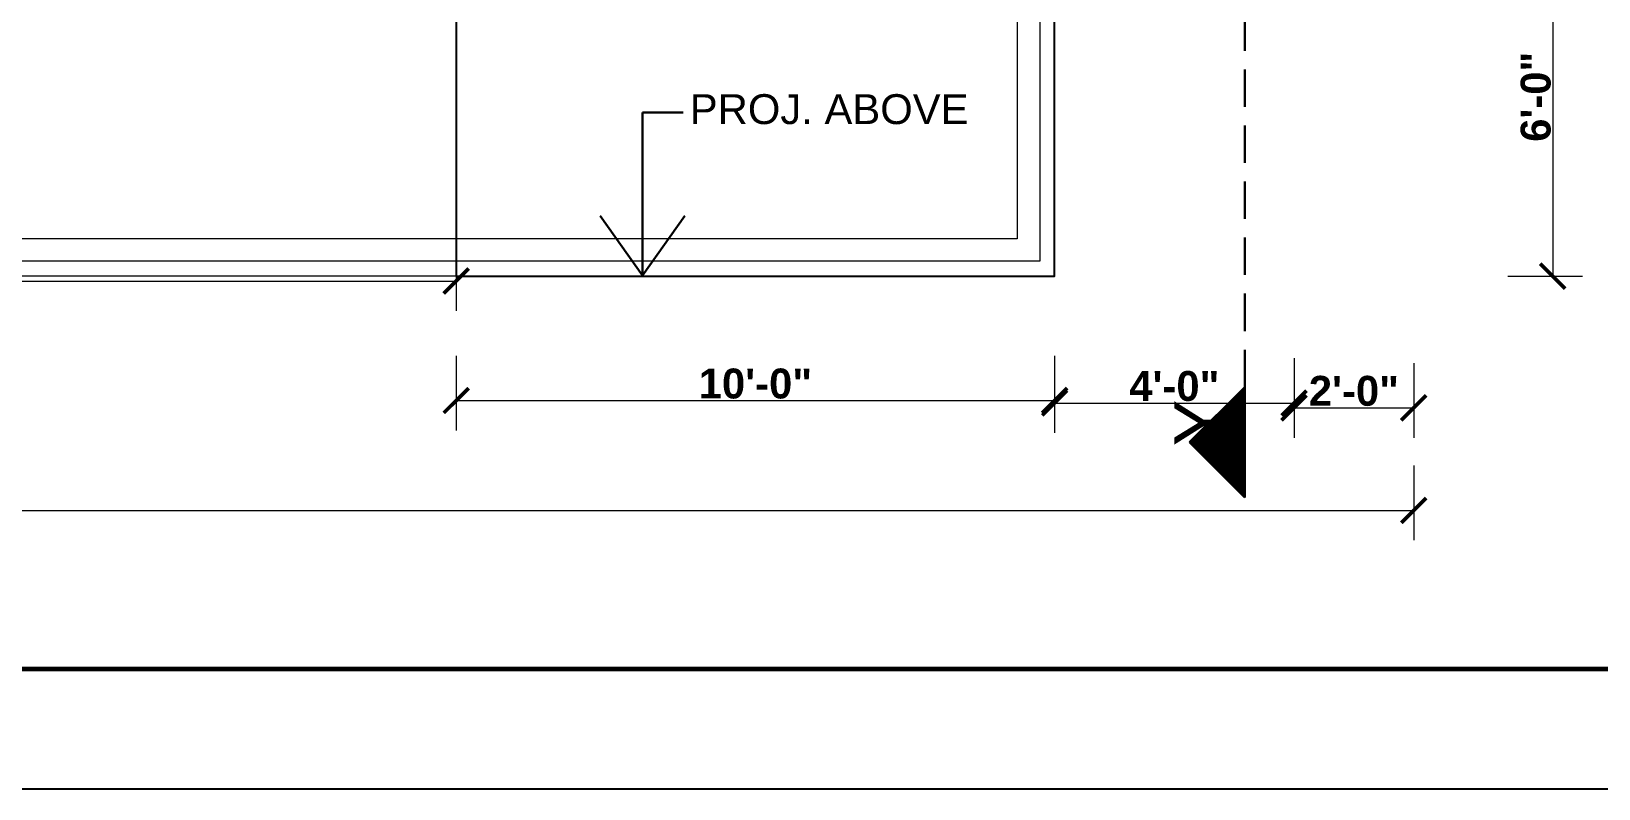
# Model space of a CAD drawing. Header units: feet. Extents: x 18471 to 30550, y -13540 to -11719.
# Drawn here: x 20950.5 to 21264.8, y -13379.5 to -13227.5 of the extents above; entities that cross this region are included whole.
import ezdxf

# ---------------------------------------------------------------- set-up
doc = ezdxf.new("R2010")
doc.units = ezdxf.units.FT
doc.header["$MEASUREMENT"] = 0
doc.header["$PDMODE"] = 2
doc.linetypes.add('ACAD_ISO03W100', pattern=[30, 12, -18])
doc.linetypes.add('DASHED', pattern=[0.75, 0.5, -0.25])
doc.layers.get('0').update_dxf_attribs({"lineweight": 30})
doc.layers.add('BLK_1_FLR_1_CHAJJA', color=7, linetype='Continuous')
for name, color, linetype, lineweight in [('DIM', 7, 'Continuous', 18), ('HATCH', 9, 'Continuous', 20), ('PLANTERS', 58, 'Continuous', 13), ('PROJ', 30, 'ACAD_ISO03W100', 13), ('TEXT', 7, 'Continuous', 30), ('WALL', 10, 'Continuous', 30)]:
    doc.layers.add(name, color=color, linetype=linetype, lineweight=lineweight)
doc.styles.add('AR. TEXT 01', font='arialbd.ttf')
doc.styles.add('TEX02', font='GARA.TTF')
doc.dimstyles.new('DIM 50', dxfattribs={"dimtxt": 6, "dimasz": 3, "dimexe": 6, "dimexo": 4, "dimgap": 0.3125, "dimtad": 1, "dimzin": 3, "dimdsep": 46, "dimlunit": 4, "dimtxsty": 'AR. TEXT 01', "dimblk": 'DOT', "dimcen": 0.09, "dimclrd": 5, "dimclre": 5, "dimclrt": 5, "dimazin": 0, "dimtfac": 0.8, "dimtofl": 0, "dimtmove": 1, "dimatfit": 3, "dimfxl": 6, "dimfxlon": 1, "dimfrac": 1, "dimtolj": 1, "dimtzin": 0, "dimlwd": -1, "dimlwe": -1, "dimarcsym": 1})

# ---------------------------------------------------------------- blocks, each defined once
blk = doc.blocks.new('_ArchTick')
at = {"color": 0, "linetype": 'ByBlock', "const_width": 0.15}
blk.add_lwpolyline([(-0.5, -0.5), (0.5, 0.5)], dxfattribs=at)
blk = doc.blocks.new('*D160')
at = {"layer": 'Defpoints', "color": 0, "ltscale": 5, "transparency": 16777216}
for p in [(21155.68114544763, -13204.65837288005), (21155.68114544764, -13276.65837288005), (21255.53674316792, -13276.65837288005)]:
    blk.add_point(p, dxfattribs=at)
at = {"layer": 'DIM', "ltscale": 5, "transparency": 16777216}
for p, q in [((21246.53674316792, -13204.65837288005), (21261.53674316792, -13204.65837288005)), ((21255.53674316792, -13204.65837288005), (21255.53674316792, -13276.65837288005)), ((21246.53674316792, -13276.65837288005), (21261.53674316792, -13276.65837288005))]:
    blk.add_line(p, q, dxfattribs=at)
at = {"layer": 'DIM', "ltscale": 5, "transparency": 16777216, "xscale": 5, "yscale": 5, "zscale": 5}
for p, rotation in [((21255.53674316792, -13204.65837288005), 90), ((21255.53674316792, -13276.65837288005), 270)]:
    blk.add_blockref('_ArchTick', p, dxfattribs=dict(at, rotation=rotation))
at = {"layer": 'DIM', "ltscale": 5, "transparency": 16777216, "insert": (21252.16080524158, -13240.65837288006), "char_height": 6, "attachment_point": 5, "rotation": 90, "style": 'AR. TEXT 01'}
blk.add_mtext('\\A1;6\'-0"', dxfattribs=at)
blk = doc.blocks.new('*D167')
at = {"layer": 'Defpoints', "color": 0, "transparency": 16777216}
for p in [(21155.68114544762, -13204.65837288005), (21155.68114544763, -13276.65837288005), (21280.22416437834, -13276.65837288005)]:
    blk.add_point(p, dxfattribs=at)
at = {"layer": 'DIM', "ltscale": 5, "transparency": 16777216}
for p, q in [((21271.22416437834, -13204.65837288005), (21286.22416437834, -13204.65837288005)), ((21280.22416437834, -13204.65837288005), (21280.22416437834, -13276.65837288005)), ((21271.22416437834, -13276.65837288005), (21286.22416437834, -13276.65837288005))]:
    blk.add_line(p, q, dxfattribs=at)
at = {"layer": 'DIM', "transparency": 16777216, "xscale": 5, "yscale": 5, "zscale": 5}
for p, rotation in [((21280.22416437834, -13204.65837288005), 90), ((21280.22416437834, -13276.65837288005), 270)]:
    blk.add_blockref('_ArchTick', p, dxfattribs=dict(at, rotation=rotation))
at = {"layer": 'DIM', "transparency": 16777216, "insert": (21276.85166437834, -13240.65837288005), "char_height": 6, "attachment_point": 5, "rotation": 90, "style": 'AR. TEXT 01'}
blk.add_mtext('\\A1;6\'-0"', dxfattribs=at)
blk = doc.blocks.new('*D180')
at = {"layer": 'Defpoints', "color": 0, "ltscale": 5, "transparency": 16777216}
for p in [(21035.68114544762, -13200.15837288), (20768.68114544762, -13204.30381977887), (21035.68114544762, -13277.65234005722)]:
    blk.add_point(p, dxfattribs=at)
at = {"layer": 'DIM', "ltscale": 5, "transparency": 16777216}
for p, q in [((20768.68114544762, -13268.65234005722), (20768.68114544762, -13283.65234005722)), ((21035.68114544762, -13268.65234005722), (21035.68114544762, -13283.65234005722)), ((20768.68114544762, -13277.65234005722), (21035.68114544762, -13277.65234005722))]:
    blk.add_line(p, q, dxfattribs=at)
at = {"layer": 'DIM', "ltscale": 5, "transparency": 16777216, "xscale": 5, "yscale": 5, "zscale": 5, "rotation": 180}
blk.add_blockref('_ArchTick', (20768.68114544762, -13277.65234005722), dxfattribs=at)
at = {"layer": 'DIM', "ltscale": 5, "transparency": 16777216, "xscale": 5, "yscale": 5, "zscale": 5}
blk.add_blockref('_ArchTick', (21035.68114544762, -13277.65234005722), dxfattribs=at)
at = {"layer": 'DIM', "ltscale": 5, "transparency": 16777216, "insert": (20902.18114544762, -13274.27640213089), "char_height": 6, "attachment_point": 5, "style": 'AR. TEXT 01'}
blk.add_mtext('\\A1;22\'-3"', dxfattribs=at)
blk = doc.blocks.new('*D181')
at = {"layer": 'Defpoints', "color": 0, "ltscale": 5, "transparency": 16777216}
for p in [(21203.68114544762, -13036.65837288006), (21155.68114544762, -13204.65837288003), (21203.68114544762, -13302.12507752555)]:
    blk.add_point(p, dxfattribs=at)
at = {"layer": 'DIM', "ltscale": 5, "transparency": 16777216}
for p, q in [((21155.68114544762, -13293.12507752555), (21155.68114544762, -13308.12507752555)), ((21203.68114544762, -13293.12507752555), (21203.68114544762, -13308.12507752555)), ((21155.68114544762, -13302.12507752555), (21203.68114544762, -13302.12507752555))]:
    blk.add_line(p, q, dxfattribs=at)
at = {"layer": 'DIM', "ltscale": 5, "transparency": 16777216, "xscale": 5, "yscale": 5, "zscale": 5, "rotation": 180}
blk.add_blockref('_ArchTick', (21155.68114544762, -13302.12507752555), dxfattribs=at)
at = {"layer": 'DIM', "ltscale": 5, "transparency": 16777216, "xscale": 5, "yscale": 5, "zscale": 5}
blk.add_blockref('_ArchTick', (21203.68114544762, -13302.12507752555), dxfattribs=at)
at = {"layer": 'DIM', "ltscale": 5, "transparency": 16777216, "insert": (21179.68114544762, -13298.74913959922), "char_height": 6, "attachment_point": 5, "style": 'AR. TEXT 01'}
blk.add_mtext('\\A1;4\'-0"', dxfattribs=at)
blk = doc.blocks.new('*D182')
at = {"layer": 'Defpoints', "color": 0, "transparency": 16777216}
for p in [(21227.68114544762, -13007.15837288003), (20642.68114544762, -13046.0917426785), (21227.68114544762, -13323.68223995567)]:
    blk.add_point(p, dxfattribs=at)
at = {"layer": 'DIM', "ltscale": 5, "transparency": 16777216}
for p, q in [((20642.68114544762, -13314.68223995567), (20642.68114544762, -13329.68223995567)), ((21227.68114544762, -13314.68223995567), (21227.68114544762, -13329.68223995567)), ((20642.68114544762, -13323.68223995567), (21227.68114544762, -13323.68223995567))]:
    blk.add_line(p, q, dxfattribs=at)
at = {"layer": 'DIM', "transparency": 16777216, "xscale": 5, "yscale": 5, "zscale": 5, "rotation": 180}
blk.add_blockref('_ArchTick', (20642.68114544762, -13323.68223995567), dxfattribs=at)
at = {"layer": 'DIM', "transparency": 16777216, "xscale": 5, "yscale": 5, "zscale": 5}
blk.add_blockref('_ArchTick', (21227.68114544762, -13323.68223995567), dxfattribs=at)
at = {"layer": 'DIM', "transparency": 16777216, "insert": (20935.18114544762, -13320.30373995567), "char_height": 6, "attachment_point": 5, "style": 'AR. TEXT 01'}
blk.add_mtext('\\A1;48\'-9"', dxfattribs=at)
blk = doc.blocks.new('_Dot')
at = {"color": 0, "linetype": 'ByBlock', "lineweight": -2}
blk.add_line((-0.5, 0), (-1, 0), dxfattribs=at)
at = {"color": 0, "linetype": 'ByBlock', "const_width": 0.5}
blk.add_lwpolyline([(-0.25, 0, 1), (0.25, 0, 1)], format="xyb", close=True, dxfattribs=at)
blk = doc.blocks.new('*D208')
at = {"layer": 'Defpoints', "color": 0, "transparency": 16777216}
for p in [(21035.68114544762, -13205.65837288), (21155.68114544762, -13205.65837288), (21155.68114544762, -13301.62507752555)]:
    blk.add_point(p, dxfattribs=at)
at = {"layer": 'DIM', "ltscale": 5, "transparency": 16777216}
for p, q in [((21035.68114544762, -13292.62507752555), (21035.68114544762, -13307.62507752555)), ((21155.68114544762, -13292.62507752555), (21155.68114544762, -13307.62507752555)), ((21035.68114544762, -13301.62507752555), (21155.68114544762, -13301.62507752555))]:
    blk.add_line(p, q, dxfattribs=at)
at = {"layer": 'DIM', "transparency": 16777216, "xscale": 5, "yscale": 5, "zscale": 5, "rotation": 180}
blk.add_blockref('_ArchTick', (21035.68114544762, -13301.62507752555), dxfattribs=at)
at = {"layer": 'DIM', "transparency": 16777216, "xscale": 5, "yscale": 5, "zscale": 5}
blk.add_blockref('_ArchTick', (21155.68114544762, -13301.62507752555), dxfattribs=at)
at = {"layer": 'DIM', "transparency": 16777216, "insert": (21095.68114544762, -13298.25257752555), "char_height": 6, "attachment_point": 5, "style": 'AR. TEXT 01'}
blk.add_mtext('\\A1;10\'-0"', dxfattribs=at)
blk = doc.blocks.new('*D212')
at = {"layer": 'Defpoints', "color": 0, "ltscale": 5, "transparency": 16777216}
for p in [(21203.68114544762, -13036.65837288006), (21227.68114544762, -13036.65837288006), (21227.68114544762, -13303.09540216475)]:
    blk.add_point(p, dxfattribs=at)
at = {"layer": 'DIM', "ltscale": 5, "transparency": 16777216}
for p, q in [((21203.68114544762, -13294.09540216476), (21203.68114544762, -13309.09540216476)), ((21227.68114544762, -13294.09540216476), (21227.68114544762, -13309.09540216476)), ((21203.68114544762, -13303.09540216475), (21227.68114544762, -13303.09540216475))]:
    blk.add_line(p, q, dxfattribs=at)
at = {"layer": 'DIM', "ltscale": 5, "transparency": 16777216, "xscale": 5, "yscale": 5, "zscale": 5, "rotation": 180}
blk.add_blockref('_ArchTick', (21203.68114544762, -13303.09540216475), dxfattribs=at)
at = {"layer": 'DIM', "ltscale": 5, "transparency": 16777216, "xscale": 5, "yscale": 5, "zscale": 5}
blk.add_blockref('_ArchTick', (21227.68114544762, -13303.09540216475), dxfattribs=at)
at = {"layer": 'DIM', "ltscale": 5, "transparency": 16777216, "insert": (21215.68114544762, -13299.71946423843), "char_height": 6, "attachment_point": 5, "style": 'AR. TEXT 01'}
blk.add_mtext('\\A1;2\'-0"', dxfattribs=at)

msp = doc.modelspace()

# ---------------------------------------------------------------- hatches: boundary and pattern name
at = {"layer": 'HATCH', "ltscale": 10}
h = msp.add_hatch(dxfattribs=at)
h.set_pattern_fill('ANSI31', color=256, angle=-1e-14, style=0)
h.set_pattern_definition([(-135, (48019.63998726902, -52962.25687076437), (0.0883883476483184, -0.0883883476483185), [])])
h.paths.add_polyline_path([(21182.74894631518, -13309.99580979967), (21193.81772367697, -13321.06458716146), (21193.81772367697, -13298.92703243786)])

# ---------------------------------------------------------------- linework, layer by layer
at = {"color": 3, "lineweight": 25}
msp.add_line((20520.54321050065, -13379.53022394625), (22380.54321050065, -13379.53022394625), dxfattribs=at)
at = {"layer": 'BLK_1_FLR_1_CHAJJA', "elevation": 0.02260156391333}
msp.add_lwpolyline([(21035.68114544762, -13276.65837288005), (21155.68114544762, -13276.65837288005), (21155.68114544762, -13204.65837288003), (21035.68114544762, -13204.65837288003)], close=True, dxfattribs=at)
at = {"layer": 'PLANTERS', "ltscale": 15, "elevation": 0.02260156391333}
for points in [[(21152.68114544762, -13204.65837288005), (21152.68114544763, -13273.65837288005), (20771.68114544763, -13273.65837288009), (20771.68114544759, -13057.65837288005), (20669.68114544763, -13057.65837288005), (20669.68114544763, -12988.65837288003)], [(21148.18114544762, -13204.65837288005), (21148.18114544763, -13269.15837288005), (20776.18114544763, -13269.15837288009), (20776.18114544759, -13053.15837288005), (20674.18114544763, -13053.15837288005), (20674.18114544763, -12988.65837288003)], [(21155.68114544762, -13204.65837288005), (21155.68114544763, -13276.65837288005), (20768.68114544763, -13276.65837288009), (20768.68114544759, -13060.65837288005), (20666.68114544763, -13060.65837288005)]]:
    msp.add_lwpolyline(points, dxfattribs=at)
at = {"layer": 'PROJ', "linetype": 'DASHED', "ltscale": 15, "elevation": 0.02260156391333}
msp.add_lwpolyline([(21155.68114544762, -13204.65837288005), (21155.68114544762, -13276.65837288005), (21035.68114544762, -13276.65837288005), (21035.68114544762, -13204.65837288003)], dxfattribs=at)
at = {"layer": 'WALL', "color": 3, "linetype": 'DASHED', "ltscale": 15}
msp.add_line((21193.81772367697, -13298.92703243787, 0.02260156391333), (21193.81772367697, -13186.25407082996, 0.02260156391333), dxfattribs=at)
at = {"layer": 'WALL', "color": 3, "ltscale": 15}
for p, q in [((21182.74894631518, -13309.99580979967, 0.02260156391333), (21193.81772367697, -13298.92703243787, 0.02260156391333)), ((21193.81772367697, -13298.92703243787, 0.02260156391333), (21193.81772367697, -13321.06458716146, 0.02260156391333)), ((21193.81772367697, -13321.06458716146, 0.02260156391333), (21182.74894631518, -13309.99580979967, 0.02260156391333))]:
    msp.add_line(p, q, dxfattribs=at)
at = {"layer": 'WALL', "color": 35, "linetype": 'Continuous', "lineweight": 60}
msp.add_line((22356.54321050065, -13355.53022394625), (20544.54321050065, -13355.53022394625), dxfattribs=at)

# ---------------------------------------------------------------- texts
at = {"layer": 'TEXT', "insert": (21080.19408432953, -13240.142602101, 0.02260156391333), "char_height": 6, "width": 72.01010735483214, "attachment_point": 1, "style": 'TEX02'}
msp.add_mtext('\\A1;{\\fArial|b0|i0|c0|p34; PROJ. ABOVE}', dxfattribs=at)
at = {"layer": 'TEXT', "insert": (21189.6972545113, -13306.11659765436, 0.02260156391333), "char_height": 10, "attachment_point": 8, "rotation": 89.99999999999999, "style": 'TEX02'}
msp.add_mtext('\\A1;{\\fArial|b0|i0|c0|p34;Y}', dxfattribs=at)

# ---------------------------------------------------------------- dimensions: what is measured, and where the dimension line sits
at = {"layer": 'DIM', "ltscale": 5}
for base, p1, p2, override, picture, middle in [((21227.68114544762, -13323.68223995567, 0.02260156391333), (20642.68114544762, -13046.0917426785, 0.02260156391333), (21227.68114544762, -13007.15837288003, 0.02260156391333), {"dimtxt": 6, "dimasz": 5, "dimblk": 'ArchTick', "dimclrd": 256, "dimclre": 256, "dimclrt": 256, "dimfxl": 9}, '*D182', (20935.18114544762, -13320.30373995567, 0.02260156391333)), ((21203.68114544762, -13302.12507752555, 0.02260156391333), (21155.68114544762, -13204.65837288003, 0.02260156391333), (21203.68114544762, -13036.65837288006, 0.02260156391333), {"dimtxt": 6, "dimasz": 5, "dimblk": 'ArchTick', "dimclrd": 256, "dimclre": 256, "dimclrt": 256, "dimfxl": 9}, '*D181', (21179.68114544762, -13298.74913959922, 0.02260156391333)), ((21227.68114544762, -13303.09540216475, 0.02260156391333), (21203.68114544762, -13036.65837288006, 0.02260156391333), (21227.68114544762, -13036.65837288006, 0.02260156391333), {"dimasz": 5, "dimblk": 'ArchTick', "dimclrd": 256, "dimclre": 256, "dimclrt": 256, "dimfxl": 9}, '*D212', (21215.68114544762, -13299.71946423843, 0.02260156391333)), ((21035.68114544762, -13277.65234005722, 0.02260156391333), (20768.68114544762, -13204.30381977887, 0.02260156391333), (21035.68114544762, -13200.15837288, 0.02260156391333), {"dimtxt": 6, "dimasz": 5, "dimblk": 'ArchTick', "dimclrd": 256, "dimclre": 256, "dimclrt": 256, "dimfxl": 9}, '*D180', (20902.18114544762, -13274.27640213089, 0.02260156391333)), ((21155.68114544762, -13301.62507752555, 0.02260156391333), (21035.68114544762, -13205.65837288, 0.02260156391333), (21155.68114544762, -13205.65837288, 0.02260156391333), {"dimtxt": 6, "dimasz": 5, "dimblk": 'ArchTick', "dimclrd": 256, "dimclre": 256, "dimclrt": 256, "dimfxl": 9}, '*D208', (21095.68114544762, -13298.25257752555, 0.02260156391333))]:
    dim = msp.add_linear_dim(base=base, p1=p1, p2=p2, dimstyle='DIM 50', override=override, dxfattribs=at)
    dim.commit()
    dim.dimension.update_dxf_attribs({"geometry": picture, "text_midpoint": middle})
for base, picture, middle in [((21255.53674316792, -13276.65837288005, 0.02260156391333), '*D160', (21252.16080524158, -13240.65837288006, 0.02260156391333)), ((21280.22416437834, -13276.65837288005, 0.02260156391333), '*D167', (21276.85166437834, -13240.65837288005, 0.02260156391333))]:
    dim = msp.add_linear_dim(base=base, p1=(21155.68114544762, -13204.65837288005, 0.02260156391333), p2=(21155.68114544763, -13276.65837288005, 0.02260156391333), angle=90, dimstyle='DIM 50', override={"dimtxt": 6, "dimasz": 5, "dimblk": 'ArchTick', "dimclrd": 256, "dimclre": 256, "dimclrt": 256, "dimfxl": 9}, dxfattribs=at)
    dim.commit()
    dim.dimension.update_dxf_attribs({"geometry": picture, "text_midpoint": middle})

# ---------------------------------------------------------------- leaders
at = {"layer": 'TEXT'}
msp.add_leader([(21073.0364855656, -13276.54369141458, 0.02260156391333), (21073.0364855656, -13243.82172612395, 0.02260156391333), (21081.22259691399, -13243.82172612395, 0.02260156391333)], dimstyle='DIM 50', override={"dimasz": 12, "dimtad": 0, "dimldrblk": 'Open90'}, dxfattribs=at)

doc.saveas('drawing.dxf')
